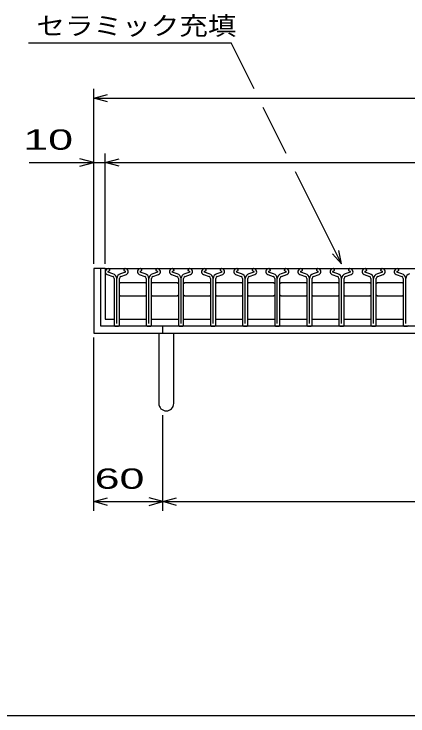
# Model space of a CAD drawing. Units: millimetres, scale not verified. Extents: x -1456 to 1389, y -1026 to 839.
# Drawn here: x -1062 to -719, y -921 to -312 of the extents above; entities that cross this region are included whole.
import ezdxf
from ezdxf.enums import TextEntityAlignment as Align

# ---------------------------------------------------------------- set-up
doc = ezdxf.new("R2010")
doc.units = ezdxf.units.MM
doc.header["$LTSCALE"] = 8
for name, color, linetype, lineweight in [('0_2', 150, 'Continuous', 25), ('16', 3, 'Continuous', 25), ('19', 6, 'Continuous', 25), ('22', 2, 'Continuous', 25)]:
    doc.layers.add(name, color=color, linetype=linetype, lineweight=lineweight)
doc.styles.add('ベクトル', font='')
doc.styles.get('ベクトル').set_extended_font_data('ベクトル')

msp = doc.modelspace()

# ---------------------------------------------------------------- linework, layer by layer
at = {"layer": '0_2'}
msp.add_line((1388.8, -921.2), (-1379.2, -921.2), dxfattribs=at)
at = {"layer": '16'}
for p, q in [((-982.5, -532.7), (-377.5, -532.7)), ((-982.5, -532.7), (-982.5, -576.7)), ((-975.799, -537.228), (-980.119, -535.708)), ((-979.96, -535.013), (-978.52, -534.313)), ((-978.52, -534.313), (-978.52, -534.083)), ((-964.902, -535.708), (-969.222, -537.228)), ((-966.501, -534.083), (-966.501, -534.313)), ((-966.501, -534.313), (-965.061, -535.013)), ((-947.899, -537.228), (-952.219, -535.708)), ((-952.06, -535.013), (-950.62, -534.313)), ((-950.62, -534.313), (-950.62, -534.083)), ((-937.002, -535.708), (-941.322, -537.228)), ((-938.601, -534.083), (-938.601, -534.313)), ((-938.601, -534.313), (-937.161, -535.013)), ((-919.999, -537.228), (-924.319, -535.708)), ((-924.16, -535.013), (-922.72, -534.313)), ((-922.72, -534.313), (-922.72, -534.083)), ((-909.102, -535.708), (-913.422, -537.228)), ((-910.701, -534.083), (-910.701, -534.313)), ((-910.701, -534.313), (-909.261, -535.013)), ((-892.099, -537.228), (-896.419, -535.708)), ((-896.26, -535.013), (-894.82, -534.313)), ((-894.82, -534.313), (-894.82, -534.083)), ((-881.202, -535.708), (-885.522, -537.228)), ((-882.801, -534.083), (-882.801, -534.313)), ((-882.801, -534.313), (-881.361, -535.013)), ((-864.199, -537.228), (-868.519, -535.708)), ((-868.36, -535.013), (-866.92, -534.313)), ((-866.92, -534.313), (-866.92, -534.083)), ((-853.302, -535.708), (-857.622, -537.228)), ((-854.901, -534.083), (-854.901, -534.313)), ((-854.901, -534.313), (-853.461, -535.013)), ((-836.299, -537.228), (-840.619, -535.708)), ((-840.46, -535.013), (-839.02, -534.313)), ((-839.02, -534.313), (-839.02, -534.083)), ((-825.402, -535.708), (-829.722, -537.228)), ((-827.001, -534.083), (-827.001, -534.313)), ((-827.001, -534.313), (-825.561, -535.013)), ((-808.399, -537.228), (-812.719, -535.708)), ((-812.56, -535.013), (-811.12, -534.313)), ((-811.12, -534.313), (-811.12, -534.083)), ((-797.502, -535.708), (-801.822, -537.228)), ((-799.101, -534.083), (-799.101, -534.313)), ((-799.101, -534.313), (-797.661, -535.013)), ((-780.499, -537.228), (-784.819, -535.708)), ((-784.66, -535.013), (-783.22, -534.313)), ((-783.22, -534.313), (-783.22, -534.083)), ((-769.602, -535.708), (-773.922, -537.228)), ((-771.201, -534.083), (-771.201, -534.313)), ((-771.201, -534.313), (-769.761, -535.013)), ((-752.599, -537.228), (-756.919, -535.708)), ((-756.76, -535.013), (-755.32, -534.313)), ((-755.32, -534.313), (-755.32, -534.083)), ((-741.702, -535.708), (-746.022, -537.228)), ((-743.301, -534.083), (-743.301, -534.313)), ((-743.301, -534.313), (-741.861, -535.013)), ((-724.699, -537.228), (-729.019, -535.708)), ((-728.86, -535.013), (-727.42, -534.313)), ((-727.42, -534.313), (-727.42, -534.083)), ((-980.879, -537.879), (-976.009, -539.589)), ((-974.81, -541.292), (-974.81, -582.012)), ((-972.5, -580.41), (-972.5, -541.34)), ((-970.21, -582.012), (-970.21, -541.292)), ((-969.012, -539.589), (-964.142, -537.879)), ((-952.979, -537.879), (-948.109, -539.589)), ((-946.91, -541.292), (-946.91, -582.012)), ((-944.6, -580.41), (-944.6, -541.34)), ((-942.31, -582.012), (-942.31, -541.292)), ((-941.112, -539.589), (-936.242, -537.879)), ((-925.079, -537.879), (-920.209, -539.589)), ((-919.01, -541.292), (-919.01, -582.012)), ((-916.7, -580.41), (-916.7, -541.34)), ((-914.41, -582.012), (-914.41, -541.292)), ((-913.212, -539.589), (-908.342, -537.879)), ((-897.179, -537.879), (-892.309, -539.589)), ((-891.11, -541.292), (-891.11, -582.012)), ((-888.8, -580.41), (-888.8, -541.34)), ((-886.51, -582.012), (-886.51, -541.292)), ((-885.312, -539.589), (-880.442, -537.879)), ((-869.279, -537.879), (-864.409, -539.589)), ((-863.21, -541.292), (-863.21, -582.012)), ((-860.9, -580.41), (-860.9, -541.34)), ((-858.61, -582.012), (-858.61, -541.292)), ((-857.412, -539.589), (-852.542, -537.879)), ((-841.379, -537.879), (-836.509, -539.589)), ((-835.31, -541.292), (-835.31, -582.012)), ((-833, -580.41), (-833, -541.34)), ((-830.71, -582.012), (-830.71, -541.292)), ((-829.512, -539.589), (-824.642, -537.879)), ((-813.479, -537.879), (-808.609, -539.589)), ((-807.41, -541.292), (-807.41, -582.012)), ((-805.1, -580.41), (-805.1, -541.34)), ((-802.81, -582.012), (-802.81, -541.292)), ((-801.612, -539.589), (-796.742, -537.879)), ((-785.579, -537.879), (-780.709, -539.589)), ((-779.51, -541.292), (-779.51, -582.012)), ((-777.2, -580.41), (-777.2, -541.34)), ((-774.91, -582.012), (-774.91, -541.292)), ((-773.712, -539.589), (-768.842, -537.879)), ((-757.679, -537.879), (-752.809, -539.589)), ((-751.61, -541.292), (-751.61, -582.012)), ((-749.3, -580.41), (-749.3, -541.34)), ((-747.01, -582.012), (-747.01, -541.292)), ((-745.812, -539.589), (-740.942, -537.879)), ((-729.779, -537.879), (-724.909, -539.589)), ((-723.71, -541.292), (-723.71, -582.012)), ((-721.4, -580.41), (-721.4, -541.34)), ((-970.25, -545.7), (-969.25, -544.7)), ((-969.25, -544.7), (-947.85, -544.7)), ((-947.85, -544.7), (-946.85, -545.7)), ((-942.35, -545.7), (-941.35, -544.7)), ((-941.35, -544.7), (-919.95, -544.7)), ((-919.95, -544.7), (-918.95, -545.7)), ((-914.45, -545.7), (-913.45, -544.7)), ((-913.45, -544.7), (-892.05, -544.7)), ((-892.05, -544.7), (-891.05, -545.7)), ((-886.55, -545.7), (-885.55, -544.7)), ((-885.55, -544.7), (-864.15, -544.7)), ((-864.15, -544.7), (-863.15, -545.7)), ((-858.65, -545.7), (-857.65, -544.7)), ((-857.65, -544.7), (-836.25, -544.7)), ((-836.25, -544.7), (-835.25, -545.7)), ((-830.75, -545.7), (-829.75, -544.7)), ((-829.75, -544.7), (-808.35, -544.7)), ((-808.35, -544.7), (-807.35, -545.7)), ((-802.85, -545.7), (-801.85, -544.7)), ((-801.85, -544.7), (-780.45, -544.7)), ((-780.45, -544.7), (-779.45, -545.7)), ((-774.95, -545.7), (-773.95, -544.7)), ((-773.95, -544.7), (-752.55, -544.7)), ((-752.55, -544.7), (-751.55, -545.7)), ((-747.05, -545.7), (-746.05, -544.7)), ((-746.05, -544.7), (-724.65, -544.7)), ((-724.65, -544.7), (-723.65, -545.7)), ((-969.25, -556.7), (-970.25, -555.7)), ((-947.85, -556.7), (-969.25, -556.7)), ((-946.85, -555.7), (-947.85, -556.7)), ((-941.35, -556.7), (-942.35, -555.7)), ((-919.95, -556.7), (-941.35, -556.7)), ((-918.95, -555.7), (-919.95, -556.7)), ((-913.45, -556.7), (-914.45, -555.7)), ((-892.05, -556.7), (-913.45, -556.7)), ((-891.05, -555.7), (-892.05, -556.7)), ((-885.55, -556.7), (-886.55, -555.7)), ((-864.15, -556.7), (-885.55, -556.7)), ((-863.15, -555.7), (-864.15, -556.7)), ((-857.65, -556.7), (-858.65, -555.7)), ((-836.25, -556.7), (-857.65, -556.7)), ((-835.25, -555.7), (-836.25, -556.7)), ((-829.75, -556.7), (-830.75, -555.7)), ((-808.35, -556.7), (-829.75, -556.7)), ((-807.35, -555.7), (-808.35, -556.7)), ((-801.85, -556.7), (-802.85, -555.7)), ((-780.45, -556.7), (-801.85, -556.7)), ((-779.45, -555.7), (-780.45, -556.7)), ((-773.95, -556.7), (-774.95, -555.7)), ((-752.55, -556.7), (-773.95, -556.7)), ((-751.55, -555.7), (-752.55, -556.7)), ((-746.05, -556.7), (-747.05, -555.7)), ((-724.65, -556.7), (-746.05, -556.7)), ((-723.65, -555.7), (-724.65, -556.7)), ((-982.5, -576.7), (-974.8, -576.7)), ((-970.2, -576.7), (-946.9, -576.7)), ((-942.3, -576.7), (-919, -576.7)), ((-914.4, -576.7), (-891.1, -576.7)), ((-886.5, -576.7), (-863.2, -576.7)), ((-858.6, -576.7), (-835.3, -576.7)), ((-830.7, -576.7), (-807.4, -576.7)), ((-802.8, -576.7), (-779.5, -576.7)), ((-774.9, -576.7), (-751.6, -576.7)), ((-747, -576.7), (-723.7, -576.7)), ((-974.11, -582.712), (-970.91, -582.712)), ((-946.21, -582.712), (-943.01, -582.712)), ((-918.31, -582.712), (-915.11, -582.712)), ((-890.41, -582.712), (-887.21, -582.712)), ((-862.51, -582.712), (-859.31, -582.712)), ((-834.61, -582.712), (-831.41, -582.712)), ((-806.71, -582.712), (-803.51, -582.712)), ((-778.81, -582.712), (-775.61, -582.712)), ((-750.91, -582.712), (-747.71, -582.712)), ((-723.01, -582.712), (-719.81, -582.712))]:
    msp.add_line(p, q, dxfattribs=at)
for centre, radius, start, end in [((-979.81, -535.4), 2.7, 90.98, 246.68), ((-979.795, -535.416), 0.44, 111.91, 222.33), ((-979.969, -534.146), 1.45, 2.5, 85.55), ((-965.052, -534.146), 1.45, 94.45, 177.5), ((-965.211, -535.4), 2.7, 293.32, 89.02002), ((-965.226, -535.416), 0.44, 317.67, 68.08999), ((-951.91, -535.4), 2.7, 90.98, 246.68), ((-951.895, -535.416), 0.44, 111.91, 222.33), ((-952.069, -534.146), 1.45, 2.5, 85.55), ((-937.152, -534.146), 1.45, 94.45, 177.5), ((-937.311, -535.4), 2.7, 293.32, 89.02002), ((-937.326, -535.416), 0.44, 317.67, 68.08999), ((-924.01, -535.4), 2.7, 90.98, 246.68), ((-923.995, -535.416), 0.44, 111.91, 222.33), ((-924.169, -534.146), 1.45, 2.5, 85.55), ((-909.252, -534.146), 1.45, 94.45, 177.5), ((-909.411, -535.4), 2.7, 293.32, 89.02002), ((-909.426, -535.416), 0.44, 317.67, 68.08999), ((-896.11, -535.4), 2.7, 90.98, 246.68), ((-896.095, -535.416), 0.44, 111.91, 222.33), ((-896.269, -534.146), 1.45, 2.5, 85.55), ((-881.352, -534.146), 1.45, 94.45, 177.5), ((-881.511, -535.4), 2.7, 293.32, 89.02002), ((-881.526, -535.416), 0.44, 317.67, 68.08999), ((-868.21, -535.4), 2.7, 90.98, 246.68), ((-868.195, -535.416), 0.44, 111.91, 222.33), ((-868.369, -534.146), 1.45, 2.5, 85.55), ((-853.452, -534.146), 1.45, 94.45, 177.5), ((-853.611, -535.4), 2.7, 293.32, 89.02002), ((-853.626, -535.416), 0.44, 317.67, 68.08999), ((-840.31, -535.4), 2.7, 90.98, 246.68), ((-840.295, -535.416), 0.44, 111.91, 222.33), ((-840.469, -534.146), 1.45, 2.5, 85.55), ((-825.552, -534.146), 1.45, 94.45, 177.5), ((-825.711, -535.4), 2.7, 293.32, 89.02002), ((-825.726, -535.416), 0.44, 317.67, 68.08999), ((-812.41, -535.4), 2.7, 90.98, 246.68), ((-812.395, -535.416), 0.44, 111.91, 222.33), ((-812.569, -534.146), 1.45, 2.5, 85.55), ((-797.652, -534.146), 1.45, 94.45, 177.5), ((-797.811, -535.4), 2.7, 293.32, 89.02002), ((-797.826, -535.416), 0.44, 317.67, 68.08999), ((-784.51, -535.4), 2.7, 90.98, 246.68), ((-784.495, -535.416), 0.44, 111.91, 222.33), ((-784.669, -534.146), 1.45, 2.5, 85.55), ((-769.752, -534.146), 1.45, 94.45, 177.5), ((-769.911, -535.4), 2.7, 293.32, 89.02002), ((-769.926, -535.416), 0.44, 317.67, 68.08999), ((-756.61, -535.4), 2.7, 90.98, 246.68), ((-756.595, -535.416), 0.44, 111.91, 222.33), ((-756.769, -534.146), 1.45, 2.5, 85.55), ((-741.852, -534.146), 1.45, 94.45, 177.5), ((-742.011, -535.4), 2.7, 293.32, 89.02002), ((-742.026, -535.416), 0.44, 317.67, 68.08999), ((-728.71, -535.4), 2.7, 90.98, 246.68), ((-728.695, -535.416), 0.44, 111.91, 222.33), ((-728.869, -534.146), 1.45, 2.5, 85.55), ((-976.609, -541.289), 1.8, 0, 70.58), ((-977.09, -541.643), 4.6, 3.78, 73.7), ((-967.931, -541.643), 4.6, 106.3, 176.22), ((-968.412, -541.289), 1.8, 109.42, 180), ((-948.709, -541.289), 1.8, 0, 70.58), ((-949.19, -541.643), 4.6, 3.78, 73.7), ((-940.031, -541.643), 4.6, 106.3, 176.22), ((-940.512, -541.289), 1.8, 109.42, 180), ((-920.809, -541.289), 1.8, 0, 70.58), ((-921.29, -541.643), 4.6, 3.78, 73.7), ((-912.131, -541.643), 4.6, 106.3, 176.22), ((-912.612, -541.289), 1.8, 109.42, 180), ((-892.909, -541.289), 1.8, 0, 70.58), ((-893.39, -541.643), 4.6, 3.78, 73.7), ((-884.231, -541.643), 4.6, 106.3, 176.22), ((-884.712, -541.289), 1.8, 109.42, 180), ((-865.009, -541.289), 1.8, 0, 70.58), ((-865.49, -541.643), 4.6, 3.78, 73.7), ((-856.331, -541.643), 4.6, 106.3, 176.22), ((-856.812, -541.289), 1.8, 109.42, 180), ((-837.109, -541.289), 1.8, 0, 70.58), ((-837.59, -541.643), 4.6, 3.78, 73.7), ((-828.431, -541.643), 4.6, 106.3, 176.22), ((-828.912, -541.289), 1.8, 109.42, 180), ((-809.209, -541.289), 1.8, 0, 70.58), ((-809.69, -541.643), 4.6, 3.78, 73.7), ((-800.531, -541.643), 4.6, 106.3, 176.22), ((-801.012, -541.289), 1.8, 109.42, 180), ((-781.309, -541.289), 1.8, 0, 70.58), ((-781.79, -541.643), 4.6, 3.78, 73.7), ((-772.631, -541.643), 4.6, 106.3, 176.22), ((-773.112, -541.289), 1.8, 109.42, 180), ((-753.409, -541.289), 1.8, 0, 70.58), ((-753.89, -541.643), 4.6, 3.78, 73.7), ((-744.731, -541.643), 4.6, 106.3, 176.22), ((-745.212, -541.289), 1.8, 109.42, 180), ((-725.509, -541.289), 1.8, 0, 70.58), ((-725.99, -541.643), 4.6, 3.78, 73.7), ((-716.831, -541.643), 4.6, 106.3, 176.22), ((-974.11, -582.012), 0.7, 180, 270), ((-970.91, -582.012), 0.7, 270, 0), ((-946.21, -582.012), 0.7, 180, 270), ((-943.01, -582.012), 0.7, 270, 0), ((-918.31, -582.012), 0.7, 180, 270), ((-915.11, -582.012), 0.7, 270, 0), ((-890.41, -582.012), 0.7, 180, 270), ((-887.21, -582.012), 0.7, 270, 0), ((-862.51, -582.012), 0.7, 180, 270), ((-859.31, -582.012), 0.7, 270, 0), ((-834.61, -582.012), 0.7, 180, 270), ((-831.41, -582.012), 0.7, 270, 0), ((-806.71, -582.012), 0.7, 180, 270), ((-803.51, -582.012), 0.7, 270, 0), ((-778.81, -582.012), 0.7, 180, 270), ((-775.61, -582.012), 0.7, 270, 0), ((-750.91, -582.012), 0.7, 180, 270), ((-747.71, -582.012), 0.7, 270, 0), ((-723.01, -582.012), 0.7, 180, 270), ((-719.81, -582.012), 0.7, 270, 0)]:
    msp.add_arc(centre, radius, start, end, dxfattribs=at)
at = {"layer": '19'}
for p, q in [((-982.5, -532.7), (-992.5, -532.7)), ((-992.5, -532.7), (-992.5, -588.7)), ((-986.5, -582.7), (-986.5, -532.7)), ((-373.5, -582.7), (-986.5, -582.7)), ((-932.5, -588.7), (-932.5, -582.7)), ((-992.5, -588.7), (-367.5, -588.7)), ((-936, -588.7), (-936, -649.81)), ((-923, -649.81), (-923, -588.7))]:
    msp.add_line(p, q, dxfattribs=at)
msp.add_arc((-929.5, -649.81), 6.5, 180, 0, dxfattribs=at)
at = {"layer": '22', "color": 4}
for p, q in [((-1049.2, -336.7), (-873.2, -336.7)), ((-853.2, -376.7), (-873.2, -336.7)), ((-992.5, -528.7), (-992.5, -376.7)), ((-992.5, -384.7), (-980.5, -381.5)), ((-980.5, -387.9), (-992.5, -384.7)), ((-992.5, -384.7), (-367.5, -384.7)), ((-825.2, -432.7), (-845.2, -392.7)), ((-992.5, -528.7), (-992.5, -432.7)), ((-982.5, -528.7), (-982.5, -432.7)), ((-992.5, -440.7), (-1004.5, -437.5)), ((-982.5, -440.7), (-970.5, -437.5)), ((-1048.5, -440.7), (-992.5, -440.7)), ((-1004.5, -443.9), (-992.5, -440.7)), ((-992.5, -440.7), (-982.5, -440.7)), ((-970.5, -443.9), (-982.5, -440.7)), ((-982.5, -440.7), (-377.5, -440.7)), ((-777.2, -528.7), (-817.2, -448.7)), ((-777.2, -528.7), (-779.6, -517.02)), ((-777.2, -528.7), (-785.2, -519.9)), ((-992.5, -743.1), (-992.5, -592.7)), ((-932.5, -743.1), (-932.5, -659.9)), ((-992.5, -735.1), (-980.5, -731.9)), ((-980.5, -738.3), (-992.5, -735.1)), ((-992.5, -735.1), (-932.5, -735.1)), ((-932.5, -735.1), (-944.5, -731.9)), ((-944.5, -738.3), (-932.5, -735.1)), ((-932.5, -735.1), (-920.5, -731.9)), ((-920.5, -738.3), (-932.5, -735.1)), ((-932.5, -735.1), (-427.5, -735.1))]:
    msp.add_line(p, q, dxfattribs=at)

# ---------------------------------------------------------------- texts
at = {"layer": '22', "style": 'ベクトル'}
for s, height, width, p in [('セラミック充填', 15.84, 1.15, (-1042.4, -321.9)), (' 10 ', 17.6, 1.65, (-1064.5, -420.7)), (' 60 ', 17.6, 1.65, (-1002.5, -715.1))]:
    msp.add_text(s, height=height, dxfattribs=dict(at, width=width)).set_placement(p, align=Align.MIDDLE_LEFT)

doc.saveas('drawing.dxf')
